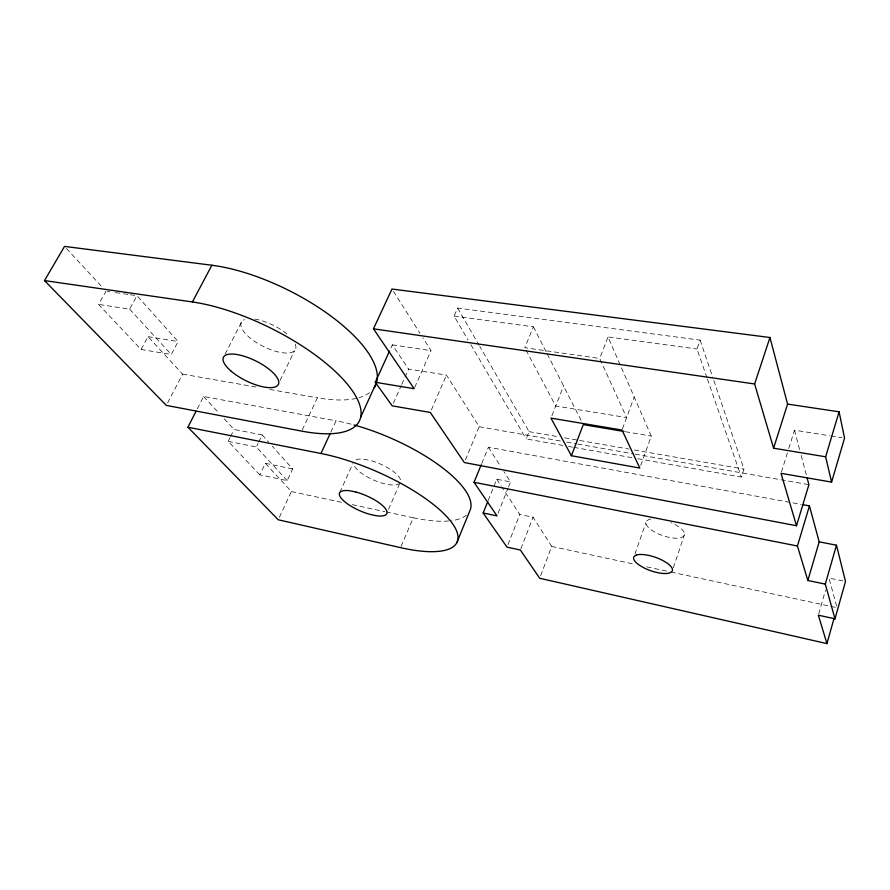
<?xml version="1.0" encoding="UTF-8"?>
<svg xmlns="http://www.w3.org/2000/svg" width="890" height="890" viewBox="0 0 890 890"><rect width="100%" height="100%" fill="white"/><g stroke="black" fill="none" stroke-linecap="round" stroke-linejoin="round"><path stroke-width="0.67" stroke-dasharray="4.45 3.34" d="M818.733 613.866L825.575 589.992M781.431 472.012L788.362 449.795M788.763 448.482L794.481 430.182L829.669 435.755M637.841 458.717L741.348 477.051L743.929 469.097L712.634 376.982M673.352 567.698L684.499 534.567M634.948 554.047L645.929 522.653M706.949 377.727L696.992 348.98L700.119 340.136L457.594 308.062L454.078 316.072L468.073 339.924M640.722 465.503L651.269 436.078L608.004 336.921L696.992 348.98M622.488 428.802L634.214 396.984M540.653 575.719L551.7 546.427L533.066 517.224L519.782 514.487L501.96 487.197M526.079 350.148L555.716 405.996L626.627 417.566L599.704 358.481L608.004 336.921M520.873 548.785L533.066 517.224M508.012 544.613L519.782 514.487M551.911 415.686L563.581 386.004M562.925 445.445L526.157 438.926L529.061 431.65L479.799 346.455M498.022 513.374L508.034 488.209M508.535 486.952L510.537 481.913L503.907 471.511M488.198 500.503L496.765 479.243L510.537 481.913M481.735 463.501L488.41 447.225L801.245 504.407M454.078 316.072L533.388 326.819L524.788 347.723L599.704 358.481M465.37 459.974L479.187 426.733L446.48 375.102L408.61 369.105L392.345 344.842L390.065 349.837M401.101 546.404L413.26 517.769A101.026 34.41 23.7 0 0 450.207 520.839M431.361 409.956L446.48 375.102M388.53 509.358L399.365 484.36M414.707 387.439L430.983 350.638L422.884 337.855M393.324 403.303L401.245 385.57M401.813 384.302L408.61 369.105M339.847 492.415L352.807 463.701M330.846 432.117L336.086 420.803A101.026 34.41 23.7 0 1 352.752 424.608M279.371 517.324L291.419 491.547L265.32 463.312L259.791 474.837L287.192 480.622L292.676 468.941L272.351 446.279M302.255 429.881L317.43 397.808A119.727 46.413 26.7 0 0 357.702 398.053M287.192 480.622L256.342 446.98L258.1 443.365M258.679 442.163L262.183 434.943L234.048 429.458L223.902 418.478M280.061 380.464L294.668 350.538M259.791 474.837L228.163 441.34L229.932 437.78M230.521 436.589L234.048 429.458M225.103 354.187L241.735 321.635M197.324 408.788L203.599 396.506L336.086 420.803M167.576 402.992L182.617 374.145L147.985 336.665L141.087 349.447L98.545 304.413L105.966 291.219M141.087 349.447L171.258 354.52L178.111 341.549L137.004 295.725L129.617 309.119L98.545 304.413M107.323 291.408L110.015 291.809M115.411 292.588L122.164 293.567M123.51 293.767L128.905 294.546M130.263 294.746L135.658 295.524M392.345 344.842L430.983 350.638M831.015 435.966L841.851 437.68M147.985 336.665L178.111 341.549M625.425 431.728L651.269 436.078M529.061 431.65L557.796 436.656M564.638 437.847L578.333 440.239M579.702 440.472L628.963 449.061M634.437 450.017L743.929 469.097M182.617 374.145L257.51 387.295M269.77 389.442L317.43 397.808M479.187 426.733L561.279 441.162M566.741 442.119L576.319 443.81M577.688 444.043L633.78 453.9M635.149 454.145L808.899 484.683M568.376 446.413L572.459 447.136M573.827 447.37L632.39 457.749M228.163 441.34L256.342 446.98M842.964 580.925L829.002 578.055L837.045 607.725L669.914 571.825M265.32 463.312L292.676 468.941M551.7 546.427L634.581 564.227M646.808 566.863L668.557 571.525M291.419 491.547L341.504 502.327M352.34 504.652L384.825 511.65M386.182 511.939L413.26 517.769M203.599 396.506L219.285 413.483M66.416 248.432L102.205 287.147M129.617 309.119L171.258 354.52M262.183 434.943L268.658 442.152M496.765 479.243L501.226 486.062M488.41 447.225L500.948 466.883M393.436 291.364L419.947 333.205M470.877 344.697L526.157 438.926M457.594 308.062L479.109 345.253M533.388 326.819L546.594 352.707M547.228 353.942L582.049 422.216M707.405 379.04L741.348 477.051M700.119 340.136L712.189 375.669M794.481 430.182L799.754 450.118M801.156 455.435L806.785 476.706M466.405 515.154A101.026 34.41 23.7 0 1 451.653 520.65M369.584 392.646A119.727 46.413 26.7 0 1 359.093 397.674M295.224 344.118A30.271 11.704 26.7 0 1 264.197 346.9A30.271 11.704 26.7 0 1 244.505 319.655M254.796 319.132A30.271 11.704 26.7 0 1 287.637 334.651M650.812 519.037A20.247 7.543 19 0 0 648.788 519.56L646.73 520.85A20.247 7.543 19 0 0 651.113 529.784L654.951 532.209A20.247 7.543 19 0 0 681.395 537.549L683.565 536.325A20.247 7.543 19 0 0 679.515 527.358L675.621 524.878A20.247 7.543 19 0 0 670.993 522.641M399.91 483.103A25.554 8.689 23.7 0 1 389.108 484.694L383.523 483.537A25.554 8.689 23.7 0 1 353.541 464.313M356.078 459.718A25.554 8.689 23.7 0 1 364.511 459.318L370.218 460.464A25.554 8.689 23.7 0 1 400.678 480.967"/><path stroke-width="1.33" d="M487.698 501.749L483.159 513.007L507.022 547.128L520.383 550.042L539.685 578.266L826.944 643.604L834.052 618.361M826.944 643.604L818.355 615.19L834.987 618.828L845.5 581.437L836.478 545.203L819.189 541.843L809.444 505.909L802.613 504.652M834.987 618.828L825.297 584.118L836.478 545.203M825.297 584.118L807.853 580.491L819.189 541.843M375.269 382.266L392.19 405.84L430.282 412.448L464.313 462.533L796.506 525.734L781.019 473.324L831.594 482.102L844.554 438.114L839.092 411.814L787.572 404.082L769.95 337.51L391.967 289.039L373.466 328.822L414.15 388.707L375.269 382.266L389.497 351.083M807.853 580.491L797.429 545.993L809.444 505.909M831.594 482.102L825.642 456.804L839.092 411.814M796.506 525.734L808.899 484.683L807.141 478.03M825.642 456.804L773.588 448.193L787.572 404.082M773.588 448.193L754.62 383.979L769.95 337.51M571.402 455.724L550.955 418.111L622.032 430.048L639.81 468.062L571.402 455.724L583.273 424.63L624.068 431.494M456.848 542.644L469.72 511.06A101.026 34.41 23.7 0 0 354.087 424.975M483.159 513.007L497.021 515.889L474.036 482.291L481.223 464.758M360.673 417.188L376.248 383.023M196.067 411.247L187.912 427.211L320.945 453.488L330.268 433.374M211.887 265.242L64.536 246.397L44.5 280.584L192.396 301.955L211.887 265.242A119.727 46.413 26.7 0 1 326.497 312.88A119.727 46.413 26.7 0 1 376.826 381.754M373.466 328.822L754.62 383.979M474.036 482.291L797.429 545.993M187.912 427.211L278.225 519.771L400.567 547.65A102.05 32.396 23.6 0 0 449.216 519.404A102.05 32.396 23.6 0 0 320.945 453.488M44.5 280.584L166.319 405.395L301.677 431.116A121.151 43.844 26.4 0 0 346.588 383.234A121.151 43.844 26.4 0 0 192.396 301.955M376.47 383.067A119.727 46.413 26.7 0 1 374.156 387.884M636.372 555.093L634.336 556.272A20.47 7.109 19.3 0 0 638.92 564.883L642.814 567.275A20.47 7.109 19.3 0 0 669.436 573.004L671.594 571.892A20.47 7.109 19.3 0 0 667.355 563.27L663.395 560.811A20.47 7.109 19.3 0 0 636.372 555.093M356.111 492.092L350.36 490.868A25.821 8.177 23.6 0 0 341.471 498.556A25.821 8.177 23.6 0 0 369.995 514.375L375.613 515.61A25.821 8.177 23.6 0 0 384.958 508.034A25.821 8.177 23.6 0 0 356.111 492.092M230.677 370.774A30.627 11.047 26.3 0 0 277.624 385.448A30.627 11.047 26.3 0 0 244.383 356.334A30.627 11.047 26.3 0 0 230.677 370.774"/></g></svg>
